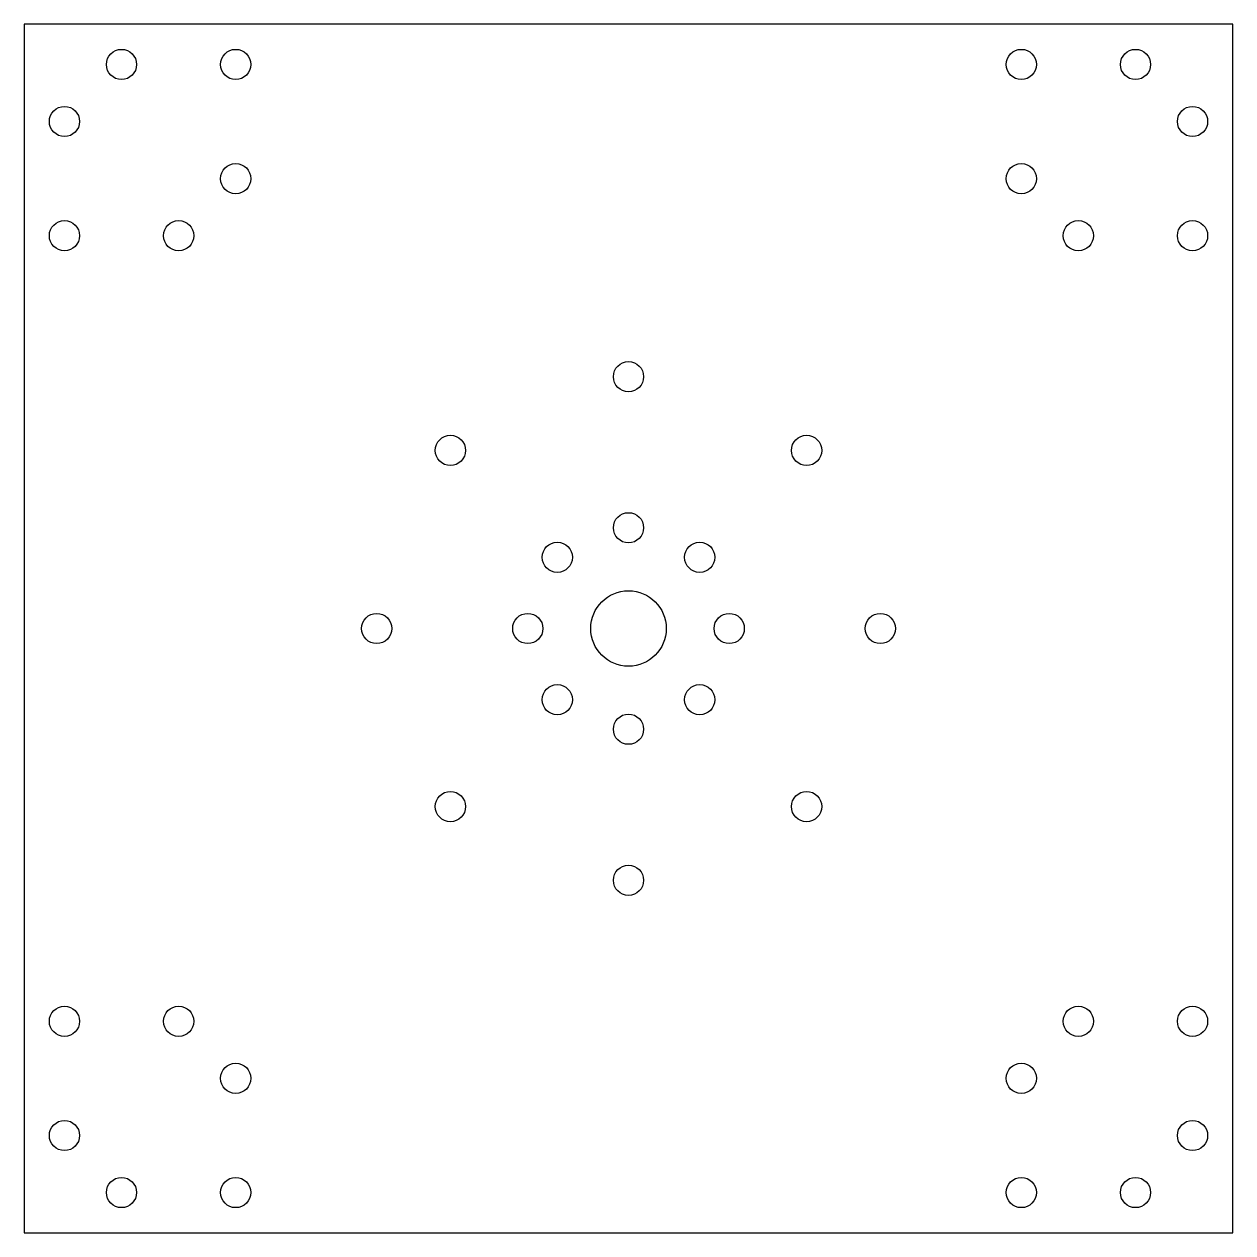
# Model space of a CAD drawing. Header units: millimetres. Extents: x -60 to 60, y -60 to 60.
import ezdxf

# ---------------------------------------------------------------- set-up
doc = ezdxf.new("R2010")
doc.units = ezdxf.units.MM
doc.layers.get('0').update_dxf_attribs({"linetype": 'CONTINUOUS'})

msp = doc.modelspace()

# ---------------------------------------------------------------- linework, layer by layer
msp.add_lwpolyline([(-60, 60), (-60, -60), (60, -60), (60, 60)], close=True)
for centre, radius in [((-50.34, 56), 1.5), ((-39, 56), 1.5), ((39, 56), 1.5), ((50.34, 56), 1.5), ((-56, 50.34), 1.5), ((56, 50.34), 1.5), ((-39, 44.66), 1.5), ((39, 44.66), 1.5), ((-56, 39), 1.5), ((-44.66, 39), 1.5), ((44.66, 39), 1.5), ((56, 39), 1.5), ((0, 25), 1.5), ((-17.68, 17.68), 1.5), ((17.68, 17.68), 1.5), ((0, 10), 1.5), ((-7.07, 7.07), 1.5), ((7.07, 7.07), 1.5), ((0, 0), 3.75), ((-25, 0), 1.5), ((-10, 0), 1.5), ((10, 0), 1.5), ((25, 0), 1.5), ((-7.07, -7.07), 1.5), ((7.07, -7.07), 1.5), ((0, -10), 1.5), ((-17.68, -17.68), 1.5), ((17.68, -17.68), 1.5), ((0, -25), 1.5), ((-56, -39), 1.5), ((-44.66, -39), 1.5), ((44.66, -39), 1.5), ((56, -39), 1.5), ((-39, -44.66), 1.5), ((39, -44.66), 1.5), ((-56, -50.34), 1.5), ((56, -50.34), 1.5), ((-50.34, -56), 1.5), ((-39, -56), 1.5), ((39, -56), 1.5), ((50.34, -56), 1.5)]:
    msp.add_circle(centre, radius)

doc.saveas('drawing.dxf')
